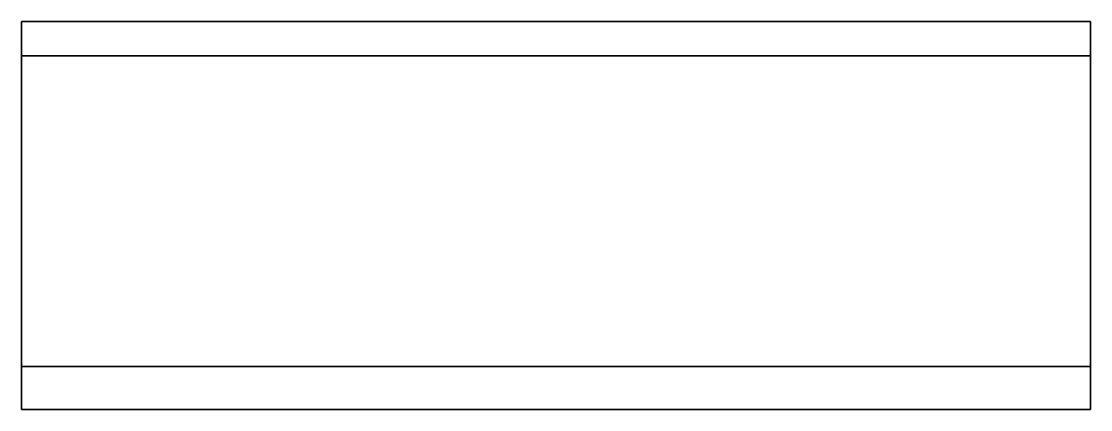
# Model space of a CAD drawing. Extents: x -0.62 to 0.62, y 0 to 0.45.
import ezdxf

# ---------------------------------------------------------------- set-up
doc = ezdxf.new("R2010")
doc.units = 0
doc.layers.add('RAMP', color=3, linetype='CONTINUOUS')

msp = doc.modelspace()

# ---------------------------------------------------------------- linework, layer by layer
at = {"layer": 'RAMP'}
for points in [[(-0.62, 0.05), (-0.62, 0), (-0.62, 0.41, 0.79), (-0.62, 0.45, 0.77)], [(0.62, 0.45, 0.77), (0.62, 0.05), (-0.62, 0.05), (-0.62, 0.45, 0.77)], [(-0.62, 0.45, 0.77), (-0.62, 0.41, 0.79), (0.62, 0.41, 0.79), (0.62, 0.45, 0.77)], [(0.62, 0.41, 0.79), (0.62, 0), (0.62, 0.05), (0.62, 0.45, 0.77)], [(-0.62, 0.41, 0.79), (-0.62, 0), (0.62, 0), (0.62, 0.41, 0.79)], [(0.62, 0.05), (0.62, 0), (-0.62, 0), (-0.62, 0.05)]]:
    msp.add_3dface(points, dxfattribs=at)

doc.saveas('drawing.dxf')
